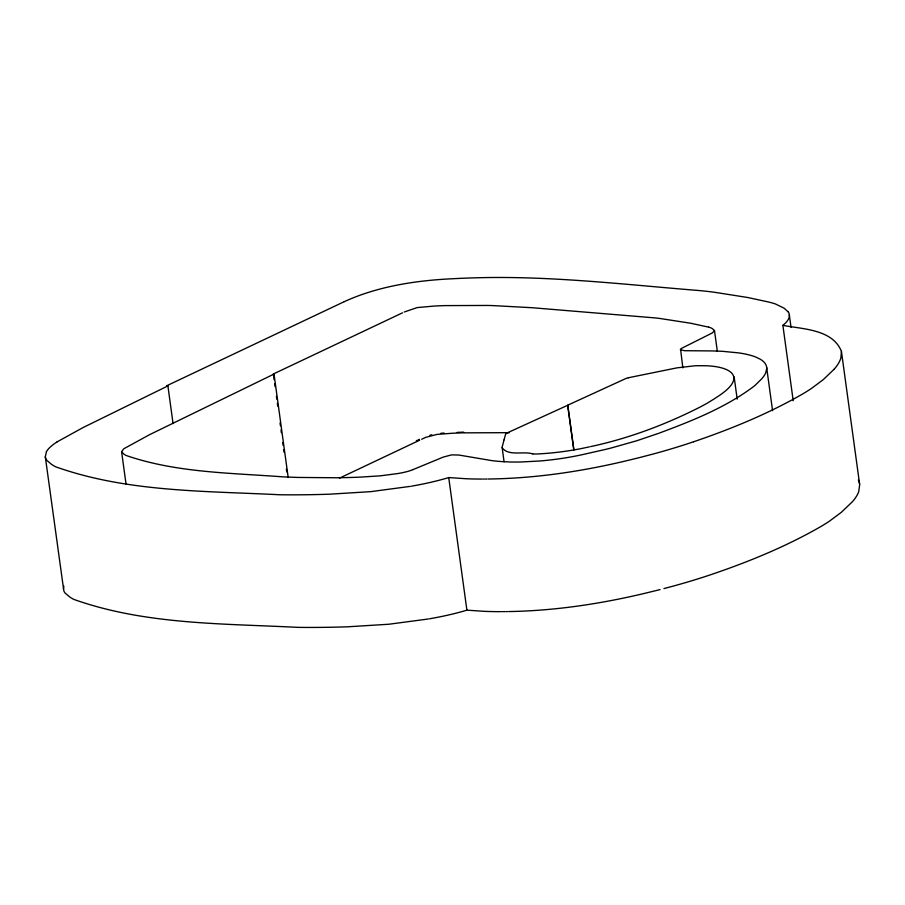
<?xml version="1.0" encoding="UTF-8"?>
<svg xmlns="http://www.w3.org/2000/svg" width="905" height="905" viewBox="0 0 905 905"><rect width="100%" height="100%" fill="white"/><g stroke="black" fill="none" stroke-linecap="round" stroke-linejoin="round"><path stroke-width="1.36" d="M682.834 367.871L680.583 349.138A13.077 3.428 -7.8 0 1 681.974 348.154L712.427 332.882L714.475 330.517L712.326 328.617A36.2 9.491 -7.8 0 0 708.739 327.101M504.062 439.785L505.601 434.219M504.006 440.011L502.117 447.296L504.074 461.822M63.825 586.112L63.463 589.325M46.46 451.719L45.307 456.742L63.791 590.716A98.521 25.826 -7.8 0 0 65.183 593.126L69.742 596.983A158.205 41.483 -7.8 0 0 73.837 599.404C145.264 624.835 223.083 623.5 297.983 627.369A384.693 100.862 -7.8 0 0 347.339 626.814L388.833 624.246L428.438 618.975M834.24 369.127L823.143 379.738L811.185 388.641A283.661 74.368 -7.8 0 1 801.751 394.49C767.497 414.094 730.833 429.072 693.535 441.798M57.038 441.9L83.192 427.499L167.9 385.915L173.059 423.597M506.97 433.054L506.551 433.303A10.34 2.715 -7.8 0 0 506.291 433.484L506.099 433.642A8.315 2.183 -7.8 0 0 505.861 433.857L505.805 433.914A5.294 1.391 -7.8 0 0 505.657 434.083M344.364 301.614C378.2 286.138 416.594 280.369 453.88 278.672A291.139 76.337 -7.8 0 1 474.616 277.846C550.014 275.539 625.106 284.623 700.131 290.629A258.242 67.705 -7.8 0 1 714.373 292.258L747.621 297.485L768.911 302.089A97.593 25.589 -7.8 0 1 775.63 304.057L784.205 308.243L788.244 311.965M344.172 301.704L343.493 302.032M507.547 432.748L567.797 405.236L573.906 449.853M274.102 379.602L273.344 374.003L402.487 312.836M339.579 478.1L419.716 440.158M404.241 312.01L417.137 307.587L434.672 306.026A224.361 58.825 -7.8 0 1 444.694 305.607L487.58 305.449A243.886 63.95 -7.8 0 1 492.75 305.585L531.948 307.7L655.254 317.927A190.582 49.967 -7.8 0 1 659.474 318.413L690.628 323.232L708.615 327.135M288.197 477.523L274.023 374.059L149.744 434.592L123.759 448.79L121.598 451.697L126.021 483.971M421.673 439.253L423.212 438.518A29.661 7.783 -7.8 0 1 426.029 437.285L436.889 434.411L452.104 433.269A224.361 58.825 -7.8 0 1 462.127 432.85L505.013 432.692A243.886 63.95 -7.8 0 1 509.096 432.794M418.37 439.807L419.377 439.332M342.69 302.406L166.622 385.813L167.9 385.915M416.323 440.746L417.352 440.271M573.759 449.842L567.65 405.225L625.638 378.629A7.24 1.901 -7.8 0 1 628.421 377.77M412.974 469.616L443.292 457.082L451.606 454.876L458.959 455.045L491.483 460.566A126.53 33.168 -7.8 0 0 496.834 461.165L498.067 461.279A103.871 27.229 -7.8 0 0 501.834 461.584L509.753 461.98A80.726 21.166 -7.8 0 0 521.325 461.98L540.138 460.973A87.502 22.942 -7.8 0 0 583.408 454.423L604.619 449.615A145.931 38.259 -7.8 0 0 611.169 447.998L636.679 440.78L658.093 433.518M412.827 469.672L412.375 469.853A22.32 5.849 -7.8 0 1 407.001 471.629L402.997 472.58A37.625 9.865 -7.8 0 1 397.872 473.541L380.202 475.849L359.681 477.161A283.559 74.346 -7.8 0 1 336.841 477.761L298.458 477.444A415.915 109.053 -7.8 0 1 282.812 476.845C230.413 472.885 176.305 472.772 126.168 455.487A83.995 22.025 -7.8 0 1 124.053 454.22L121.609 451.821M658.851 433.246C691.873 420.972 725.312 407.714 753.695 386.503A279.973 73.407 -7.8 0 0 755.788 384.682L761.648 378.878A154.993 40.635 -7.8 0 0 765.562 373.177L766.693 368.946A114.856 30.114 -7.8 0 0 764.216 362.317A102.016 26.743 -7.8 0 0 760.2 359.183L755.947 357.124A97.661 25.6 -7.8 0 0 738.955 352.927L722.857 351.344A133.759 35.069 -7.8 0 0 710.889 350.914L684.485 350.699L680.356 349.737M429.898 435.282L431.764 434.796M663.942 588.578L673.003 586.168A278.864 73.113 -7.8 0 0 711.681 574.392C749.001 561.7 785.642 546.677 819.919 527.083A283.661 74.368 -7.8 0 0 829.353 521.235L841.311 512.332L852.397 501.721A229.101 60.069 -7.8 0 0 858.675 491.834L859.682 484.627L841.435 351.423C832.691 329.228 802.905 329.182 782.882 325.37L793.21 400.745M660.039 589.585L657.754 590.162A212.29 55.658 -7.8 0 1 653.433 591.214C606.067 603.047 557.537 610.762 508.667 611.565M628.398 377.758L628.658 377.702A14.299 3.744 -7.8 0 1 629.371 377.543L629.812 377.453M590.569 446.606C628.183 438.552 664.474 425.022 698.784 407.725A229.259 60.103 -7.8 0 0 707.586 402.963L714.305 398.834A136.938 35.906 -7.8 0 0 716.002 397.68C751.241 375.688 728.174 364.896 699.723 365.756A46.856 12.285 -7.8 0 0 697.868 365.722L697.393 365.722A29.254 7.67 -7.8 0 0 695.085 365.767L677.076 367.837L630.525 377.306M589.393 446.866L585.524 447.704M584.63 447.885L582.843 448.258A82.468 21.618 -7.8 0 1 545.002 453.496L539.606 453.846A87.231 22.874 -7.8 0 1 537.231 453.971L536.948 453.982A6.901 1.81 -7.8 0 1 536.563 453.993L536.394 454.005A13.337 3.496 -7.8 0 1 534.595 453.993L533.871 453.971A21.754 5.702 -7.8 0 1 533.181 453.925L532.887 453.903M411.413 486.189L413.11 485.883A101.598 26.641 -7.8 0 0 448.767 477.58M429.57 618.782L431.278 618.477A101.598 26.641 -7.8 0 0 466.923 610.174L484.039 611.316A154.45 40.499 -7.8 0 0 500.386 611.656M410.27 486.381L370.677 491.653L329.194 494.209A384.693 100.862 -7.8 0 1 279.826 494.764C204.926 490.917 127.107 492.23 55.68 466.81A158.205 41.483 -7.8 0 1 51.585 464.389L47.015 460.532A98.521 25.826 -7.8 0 1 45.623 458.122L45.318 456.878M440.882 433.303L444.117 433.054M457.206 432.398L463.665 432.149M507.49 611.588L506.325 611.61M488.157 479.017C537.819 478.406 587.153 470.645 635.265 458.62A212.29 55.658 -7.8 0 0 639.586 457.568L654.835 453.575A278.864 73.113 -7.8 0 0 693.513 441.798M486.992 479.028L485.363 479.05M505.16 611.622L503.531 611.644M484.311 479.05L483.27 479.062M502.479 611.644L501.427 611.656M532.74 453.891C523.531 450.905 508.587 456.516 502.139 447.76M273.344 374.003L274.023 374.059M858.347 479.978L859.207 482.207M859.365 482.806L859.603 484.017M789.307 314.748L791.027 327.305M766.637 367.351L772.576 410.7M734.136 376.842L737.19 399.162M714.475 330.517L717.348 351.411M466.901 610.162L448.733 477.569L465.883 478.722A154.45 40.499 -7.8 0 0 482.218 479.062M274.679 383.788L275.063 386.593M276.398 396.379L276.783 399.173M277.36 403.37L277.745 406.164M280.041 422.94L280.426 425.735M281.003 429.932L281.387 432.726M282.722 442.522L283.107 445.317M283.684 449.514L284.068 452.308M286.365 469.084L286.749 471.878M841.435 351.423L840.881 358.041A227.947 59.764 -7.8 0 1 834.218 369.127M46.381 451.719A105.206 27.58 -7.8 0 1 57.117 441.9M788.334 311.954A91.71 24.05 -7.8 0 1 782.836 325.37"/></g></svg>
